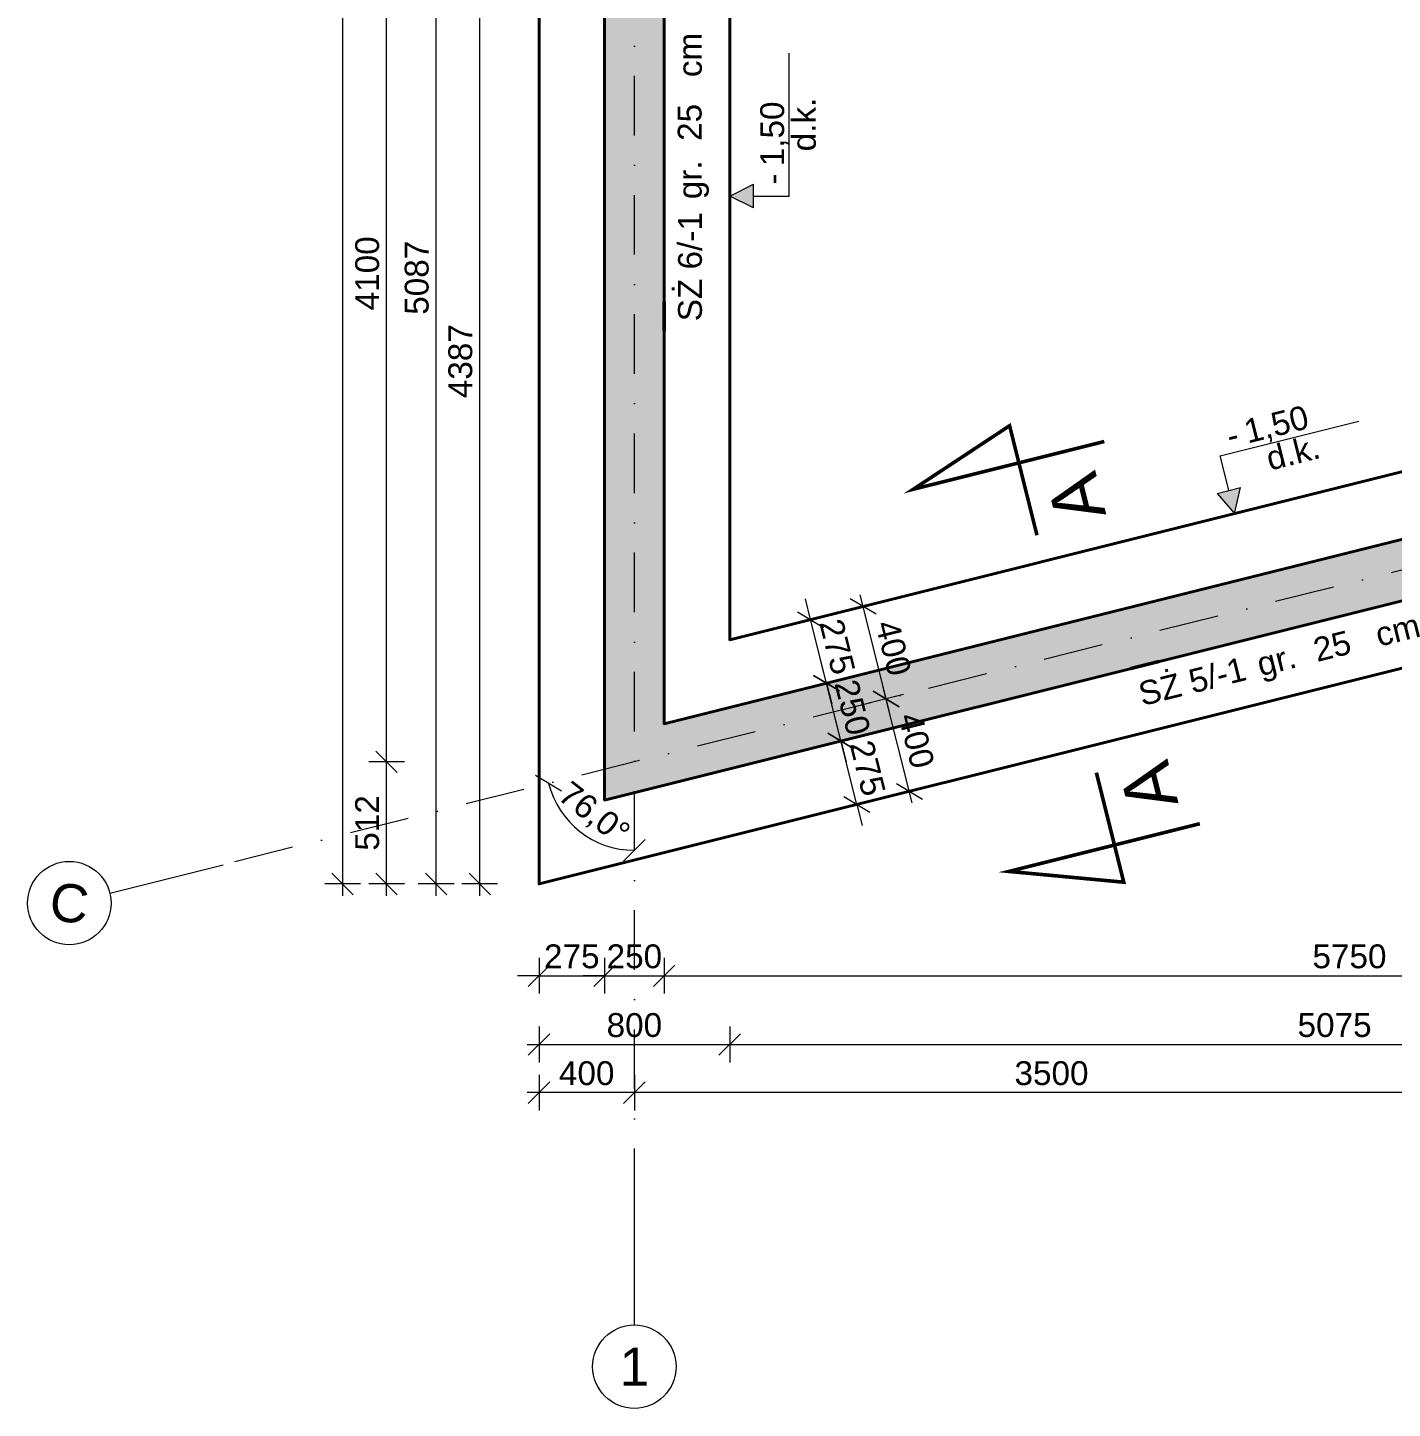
# Model space of a CAD drawing. Header units: millimetres. Extents: x -21220 to 1756793, y -806857 to 86733.
# Drawn here: x 54354 to 60079, y 7627 to 13421 of the extents above; entities that cross this region are included whole.
import ezdxf
from ezdxf.enums import TextEntityAlignment as Align

# ---------------------------------------------------------------- set-up
doc = ezdxf.new("R2010")
doc.units = ezdxf.units.MM
doc.header["$LTSCALE"] = 10
doc.linetypes.add('DASHDOT', pattern=[1, 0.5, -0.25, 0, -0.25])
doc.layers.get('Defpoints').update_dxf_attribs({"color": 2, "lineweight": 50})
for name, color, linetype, lineweight in [('G-Bloki', 221, 'Continuous', 5), ('G-Cienka', 4, 'Continuous', 9), ('G-Elementy konstrukcyjne', 1, 'Continuous', 40), ('G-Kreskowanie', 9, 'Continuous', 5), ('G-Opisy', 2, 'Continuous', 18), ('G-Osie', 6, 'DASHDOT', 9), ('G-Wymiary', 4, 'Continuous', 9)]:
    doc.layers.add(name, color=color, linetype=linetype, lineweight=lineweight)
doc.styles.add('Arial-GG', font='arial.ttf')
doc.dimstyles.new('W-1 do 50-GG mm', dxfattribs={"dimscale": 50, "dimtxt": 2, "dimasz": 1.8, "dimexe": 1.5, "dimexo": 0, "dimgap": 0.6, "dimtad": 1, "dimdec": 1, "dimrnd": 1, "dimtxsty": 'Arial-GG', "dimblk": 'OBLIQUE', "dimcen": 0, "dimdle": 1, "dimclrd": 4, "dimclre": 4, "dimclrt": 7, "dimadec": 1, "dimazin": 0, "dimtfac": 1, "dimtdec": 1, "dimtix": 1, "dimtmove": 0, "dimatfit": 2, "dimfxl": 1.5, "dimfxlon": 1, "dimlwd": -1, "dimlwe": -1, "dimarcsym": 0})

# ---------------------------------------------------------------- blocks, each defined once
blk = doc.blocks.new('*U569')
at = {"layer": 'G-Cienka', "ltscale": 0.8}
blk.add_lwpolyline([(490.2, 0), (0, 0)], dxfattribs=at)
blk.add_circle((665.2, 0), 175, dxfattribs=at)
at = {"layer": 'G-Opisy', "ltscale": 0.8, "style": 'Arial-GG'}
blk.add_attdef('OS', text='', height=160, rotation=90, dxfattribs=at).set_placement((665.2, 0), align=Align.MIDDLE_CENTER)
blk = doc.blocks.new('*U570')
at = {"layer": 'G-Cienka', "ltscale": 0.8}
blk.add_lwpolyline([(-475.6, -118.9), (0, 0)], dxfattribs=at)
blk.add_circle((-645.4, -161.3), 175, dxfattribs=at)
at = {"layer": 'G-Opisy', "ltscale": 0.8, "style": 'Arial-GG'}
blk.add_attdef('OS', text='', height=160, rotation=353.37653, dxfattribs=at).set_placement((-645.4, -161.3), align=Align.MIDDLE_CENTER)
blk = doc.blocks.new('*U577')
at = {"layer": 'G-Opisy'}
blk.add_hatch(color=256, dxfattribs=at).paths.add_polyline_path([(-72.8, 84.9), (0, 0), (24.3, 109.1), (-24.3, 97)])
for p, q in [((-60.6, 242.5), (521.5, 388.1)), ((-72.8, 84.9), (24.3, 109.1)), ((-97, -24.3), (97, 24.3))]:
    blk.add_line(p, q, dxfattribs=at)
at = {"layer": 'G-Opisy', "ltscale": 0.04}
for points in [[(-24.3, 97), (-48.5, 194), (-60.6, 242.5)], [(-72.8, 84.9), (0, 0), (24.3, 109.1)]]:
    blk.add_lwpolyline(points, dxfattribs=at)
at = {"layer": 'G-Opisy', "ltscale": 2, "style": 'Arial-GG'}
for tag, p in [('RZEDNA', (43, 342.4)), ('ZNAK', (-31.4, 323.8))]:
    blk.add_attdef(tag, text='', height=100, rotation=14.03624, dxfattribs=at).set_placement(p, align=Align.MIDDLE_LEFT)
blk.add_attdef('POLOZENIE', text='', height=100, rotation=14.03624, dxfattribs=at).set_placement((245.2, 256), align=Align.MIDDLE_CENTER)
blk = doc.blocks.new('*U576')
at = {"layer": 'G-Opisy'}
blk.add_hatch(color=256, dxfattribs=at).paths.add_polyline_path([(100, -50), (0, 0), (100, 50), (100, 0)])
for p, q in [((250, 0), (250, 600)), ((0, -100), (0, 100)), ((100, -50), (100, 50))]:
    blk.add_line(p, q, dxfattribs=at)
at = {"layer": 'G-Opisy', "ltscale": 0.04}
for points in [[(100, -50), (0, 0), (100, 50)], [(100, 0), (200, 0), (250, 0)]]:
    blk.add_lwpolyline(points, dxfattribs=at)
at = {"layer": 'G-Opisy', "ltscale": 2, "style": 'Arial-GG'}
for tag, p in [('RZEDNA', (178.2, 124.7)), ('ZNAK', (178.2, 48.1))]:
    blk.add_attdef(tag, text='', height=100, rotation=90, dxfattribs=at).set_placement(p, align=Align.MIDDLE_LEFT)
blk.add_attdef('POLOZENIE', text='', height=100, rotation=90, dxfattribs=at).set_placement((311.1, 300), align=Align.MIDDLE_CENTER)
blk = doc.blocks.new('*U582')
at = {"ltscale": 2}
blk.add_point((0, 0), dxfattribs=at)
at = {"layer": 'Defpoints'}
blk.add_lwpolyline([(0, 380.1), (0, 259.7)], dxfattribs=at)
at = {"layer": 'G-Opisy', "insert": (-123, -521.8), "char_height": 100, "width": 2920.171, "attachment_point": 5, "rotation": 270, "style": 'Arial-GG'}
blk.add_mtext('gr.         cm', dxfattribs=at)
at = {"layer": 'G-Opisy', "ltscale": 2, "style": 'Arial-GG'}
blk.add_attdef('NAZWA', text='', height=100, rotation=270, dxfattribs=at).set_placement((-158.3, -118.4), align=Align.RIGHT)
blk.add_attdef('GR', text='', height=100, rotation=270, dxfattribs=at).set_placement((-157, -494.8), align=Align.CENTER)
blk = doc.blocks.new('_Oblique')
at = {"color": 0, "linetype": 'ByBlock', "lineweight": -2}
blk.add_line((-0.5, -0.5), (0.5, 0.5), dxfattribs=at)
blk = doc.blocks.new('*D806')
at = {"layer": 'Defpoints', "color": 0, "ltscale": 0.8}
for p in [(56774, 10179.6), (56499, 9827.4), (56774, 9442.3)]:
    blk.add_point(p, dxfattribs=at)
at = {"layer": 'G-Wymiary', "color": 4, "ltscale": 2}
for p, q in [((56499, 9517.3), (56499, 9367.3)), ((56774, 9517.3), (56774, 9367.3)), ((56499, 9442.3), (56409, 9442.3)), ((56499, 9442.3), (56774, 9442.3)), ((56774, 9442.3), (56864, 9442.3))]:
    blk.add_line(p, q, dxfattribs=at)
at = {"layer": 'G-Wymiary', "color": 4, "ltscale": 0.8, "xscale": 90, "yscale": 90, "zscale": 90}
blk.add_blockref('_Oblique', (56499, 9442.3), dxfattribs=at)
at = {"layer": 'G-Wymiary', "color": 4, "ltscale": 0.8, "xscale": 90, "yscale": 90, "zscale": 90, "rotation": 180}
blk.add_blockref('_Oblique', (56774, 9442.3), dxfattribs=at)
at = {"layer": 'G-Wymiary', "color": 7, "ltscale": 0.8, "insert": (56636.5, 9523.3), "char_height": 100, "attachment_point": 5, "style": 'Arial-GG'}
blk.add_mtext('275', dxfattribs=at)
blk = doc.blocks.new('*D807')
at = {"layer": 'Defpoints', "color": 0, "ltscale": 0.8}
for p in [(57024, 10499.8), (56774, 10179.6), (57024, 9442.3)]:
    blk.add_point(p, dxfattribs=at)
at = {"layer": 'G-Wymiary', "color": 4, "ltscale": 2}
for p, q in [((56774, 9517.3), (56774, 9367.3)), ((57024, 9517.3), (57024, 9367.3)), ((56774, 9442.3), (56684, 9442.3)), ((56774, 9442.3), (57024, 9442.3)), ((57024, 9442.3), (57114, 9442.3))]:
    blk.add_line(p, q, dxfattribs=at)
at = {"layer": 'G-Wymiary', "color": 4, "ltscale": 0.8, "xscale": 90, "yscale": 90, "zscale": 90}
blk.add_blockref('_Oblique', (56774, 9442.3), dxfattribs=at)
at = {"layer": 'G-Wymiary', "color": 4, "ltscale": 0.8, "xscale": 90, "yscale": 90, "zscale": 90, "rotation": 180}
blk.add_blockref('_Oblique', (57024, 9442.3), dxfattribs=at)
at = {"layer": 'G-Wymiary', "color": 7, "ltscale": 0.8, "insert": (56899, 9523.3), "char_height": 100, "attachment_point": 5, "style": 'Arial-GG'}
blk.add_mtext('250', dxfattribs=at)
blk = doc.blocks.new('*D808')
at = {"layer": 'Defpoints', "color": 0, "ltscale": 0.8}
for p in [(62774, 11937.3), (57024, 10499.8), (62774, 9442.3)]:
    blk.add_point(p, dxfattribs=at)
at = {"layer": 'G-Wymiary', "color": 4, "ltscale": 2}
for p, q in [((57024, 9517.3), (57024, 9367.3)), ((62774, 9517.3), (62774, 9367.3)), ((56974, 9442.3), (62824, 9442.3))]:
    blk.add_line(p, q, dxfattribs=at)
at = {"layer": 'G-Wymiary', "color": 4, "ltscale": 0.8, "xscale": 90, "yscale": 90, "zscale": 90, "rotation": 180}
blk.add_blockref('_Oblique', (57024, 9442.3), dxfattribs=at)
at = {"layer": 'G-Wymiary', "color": 4, "ltscale": 0.8, "xscale": 90, "yscale": 90, "zscale": 90}
blk.add_blockref('_Oblique', (62774, 9442.3), dxfattribs=at)
at = {"layer": 'G-Wymiary', "color": 7, "ltscale": 0.8, "insert": (59899, 9523.3), "char_height": 100, "attachment_point": 5, "style": 'Arial-GG'}
blk.add_mtext('5750', dxfattribs=at)
blk = doc.blocks.new('*D814')
at = {"layer": 'Defpoints', "color": 0, "ltscale": 0.8}
for p in [(57299, 10852), (56499, 9827.4), (57299, 9153.9)]:
    blk.add_point(p, dxfattribs=at)
at = {"layer": 'G-Wymiary', "color": 4, "ltscale": 2}
for p, q in [((56499, 9228.9), (56499, 9078.9)), ((57299, 9228.9), (57299, 9078.9)), ((56449, 9153.9), (57349, 9153.9))]:
    blk.add_line(p, q, dxfattribs=at)
at = {"layer": 'G-Wymiary', "color": 4, "ltscale": 0.8, "xscale": 90, "yscale": 90, "zscale": 90, "rotation": 180}
blk.add_blockref('_Oblique', (56499, 9153.9), dxfattribs=at)
at = {"layer": 'G-Wymiary', "color": 4, "ltscale": 0.8, "xscale": 90, "yscale": 90, "zscale": 90}
blk.add_blockref('_Oblique', (57299, 9153.9), dxfattribs=at)
at = {"layer": 'G-Wymiary', "color": 7, "ltscale": 0.8, "insert": (56899, 9234.9), "char_height": 100, "attachment_point": 5, "style": 'Arial-GG'}
blk.add_mtext('800', dxfattribs=at)
blk = doc.blocks.new('*D815')
at = {"layer": 'Defpoints', "color": 0, "ltscale": 0.8}
for p in [(62374, 12249.6), (57299, 10852), (62374, 9153.9)]:
    blk.add_point(p, dxfattribs=at)
at = {"layer": 'G-Wymiary', "color": 4, "ltscale": 2}
for p, q in [((57299, 9228.9), (57299, 9078.9)), ((62374, 9228.9), (62374, 9078.9)), ((57249, 9153.9), (62424, 9153.9))]:
    blk.add_line(p, q, dxfattribs=at)
at = {"layer": 'G-Wymiary', "color": 4, "ltscale": 0.8, "xscale": 90, "yscale": 90, "zscale": 90, "rotation": 180}
blk.add_blockref('_Oblique', (57299, 9153.9), dxfattribs=at)
at = {"layer": 'G-Wymiary', "color": 4, "ltscale": 0.8, "xscale": 90, "yscale": 90, "zscale": 90}
blk.add_blockref('_Oblique', (62374, 9153.9), dxfattribs=at)
at = {"layer": 'G-Wymiary', "color": 7, "ltscale": 0.8, "insert": (59836.5, 9234.9), "char_height": 100, "attachment_point": 5, "style": 'Arial-GG'}
blk.add_mtext('5075', dxfattribs=at)
blk = doc.blocks.new('*D822')
at = {"layer": 'Defpoints', "color": 0, "ltscale": 0.8}
for p in [(60399, 10673.6), (56899, 9798.6), (56899, 8951.9)]:
    blk.add_point(p, dxfattribs=at)
at = {"layer": 'G-Wymiary', "color": 4, "ltscale": 2}
for p, q in [((56899, 9026.9), (56899, 8876.9)), ((60399, 9026.9), (60399, 8876.9)), ((60449, 8951.9), (56849, 8951.9))]:
    blk.add_line(p, q, dxfattribs=at)
at = {"layer": 'G-Wymiary', "color": 4, "ltscale": 0.8, "xscale": 90, "yscale": 90, "zscale": 90, "rotation": 180}
blk.add_blockref('_Oblique', (56899, 8951.9), dxfattribs=at)
at = {"layer": 'G-Wymiary', "color": 4, "ltscale": 0.8, "xscale": 90, "yscale": 90, "zscale": 90}
blk.add_blockref('_Oblique', (60399, 8951.9), dxfattribs=at)
at = {"layer": 'G-Wymiary', "color": 7, "ltscale": 0.8, "insert": (58649, 9033), "char_height": 100, "attachment_point": 5, "style": 'Arial-GG'}
blk.add_mtext('3500', dxfattribs=at)
blk = doc.blocks.new('*D823')
at = {"layer": 'Defpoints', "color": 0, "ltscale": 0.8}
for p in [(56499, 9827.4), (56899, 9798.6), (56499, 8951.9)]:
    blk.add_point(p, dxfattribs=at)
at = {"layer": 'G-Wymiary', "color": 4, "ltscale": 2}
for p, q in [((56499, 9026.9), (56499, 8876.9)), ((56899, 9026.9), (56899, 8876.9)), ((56949, 8951.9), (56449, 8951.9))]:
    blk.add_line(p, q, dxfattribs=at)
at = {"layer": 'G-Wymiary', "color": 4, "ltscale": 0.8, "xscale": 90, "yscale": 90, "zscale": 90, "rotation": 180}
blk.add_blockref('_Oblique', (56499, 8951.9), dxfattribs=at)
at = {"layer": 'G-Wymiary', "color": 4, "ltscale": 0.8, "xscale": 90, "yscale": 90, "zscale": 90}
blk.add_blockref('_Oblique', (56899, 8951.9), dxfattribs=at)
at = {"layer": 'G-Wymiary', "color": 7, "ltscale": 0.8, "insert": (56699, 9033), "char_height": 100, "attachment_point": 5, "style": 'Arial-GG'}
blk.add_mtext('400', dxfattribs=at)
blk = doc.blocks.new('*D824')
at = {"layer": 'Defpoints', "color": 0, "ltscale": 0.8}
for p in [(58558.4, 10625.7), (57765.8, 10427.6), (58625.1, 10358.9)]:
    blk.add_point(p, dxfattribs=at)
at = {"layer": 'G-Wymiary', "color": 4, "ltscale": 2}
for p, q in [((57765.8, 10427.6), (57743.9, 10514.9)), ((57838.5, 10445.8), (57693, 10409.4)), ((57832.4, 10160.8), (57765.8, 10427.6)), ((57905.2, 10179), (57759.7, 10142.6)), ((57832.4, 10160.8), (57854.3, 10073.5))]:
    blk.add_line(p, q, dxfattribs=at)
at = {"layer": 'G-Wymiary', "color": 4, "ltscale": 0.8, "xscale": 90, "yscale": 90, "zscale": 90}
for p, rotation in [((57765.8, 10427.6), 284.0362434679029), ((57832.4, 10160.8), 104.0362434679029)]:
    blk.add_blockref('_Oblique', p, dxfattribs=dict(at, rotation=rotation))
at = {"layer": 'G-Wymiary', "color": 7, "ltscale": 0.8, "insert": (57877.7, 10313.8), "char_height": 100, "attachment_point": 5, "rotation": 284.03624, "style": 'Arial-GG'}
blk.add_mtext('275', dxfattribs=at)
blk = doc.blocks.new('*D825')
at = {"layer": 'Defpoints', "color": 0, "ltscale": 0.8}
for p in [(58324, 10824.8), (57705.1, 10670.1), (58558.4, 10625.7)]:
    blk.add_point(p, dxfattribs=at)
at = {"layer": 'G-Wymiary', "color": 4, "ltscale": 2}
for p, q in [((57705.1, 10670.1), (57683.3, 10757.4)), ((57777.9, 10688.3), (57632.4, 10651.9)), ((57765.8, 10427.6), (57705.1, 10670.1)), ((57838.5, 10445.8), (57693, 10409.4)), ((57765.8, 10427.6), (57787.6, 10340.3))]:
    blk.add_line(p, q, dxfattribs=at)
at = {"layer": 'G-Wymiary', "color": 4, "ltscale": 0.8, "xscale": 90, "yscale": 90, "zscale": 90}
for p, rotation in [((57705.1, 10670.1), 284.0362434728058), ((57765.8, 10427.6), 104.0362434728058)]:
    blk.add_blockref('_Oblique', p, dxfattribs=dict(at, rotation=rotation))
at = {"layer": 'G-Wymiary', "color": 7, "ltscale": 0.8, "insert": (57814.1, 10568.5), "char_height": 100, "attachment_point": 5, "rotation": 284.03624, "style": 'Arial-GG'}
blk.add_mtext('250', dxfattribs=at)
blk = doc.blocks.new('*D826')
at = {"layer": 'Defpoints', "color": 0, "ltscale": 0.8}
for p in [(57638.4, 10936.9), (57299, 10852), (58324, 10824.8)]:
    blk.add_point(p, dxfattribs=at)
at = {"layer": 'G-Wymiary', "color": 4, "ltscale": 2}
for p, q in [((57638.4, 10936.9), (57616.6, 11024.2)), ((57565.7, 10918.7), (57711.2, 10955.1)), ((57705.1, 10670.1), (57638.4, 10936.9)), ((57777.9, 10688.3), (57632.4, 10651.9)), ((57705.1, 10670.1), (57726.9, 10582.8))]:
    blk.add_line(p, q, dxfattribs=at)
at = {"layer": 'G-Wymiary', "color": 4, "ltscale": 0.8, "xscale": 90, "yscale": 90, "zscale": 90}
for p, rotation in [((57638.4, 10936.9), 284.0362434728054), ((57705.1, 10670.1), 104.0362434728054)]:
    blk.add_blockref('_Oblique', p, dxfattribs=dict(at, rotation=rotation))
at = {"layer": 'G-Wymiary', "color": 7, "ltscale": 0.8, "insert": (57750.4, 10823.2), "char_height": 100, "attachment_point": 5, "rotation": 284.03624, "style": 'Arial-GG'}
blk.add_mtext('275', dxfattribs=at)
blk = doc.blocks.new('*D827')
at = {"layer": 'Defpoints', "color": 0, "ltscale": 0.8}
for p in [(57955.6, 10603.9), (58044.8, 10626.2), (58141.8, 10238.1)]:
    blk.add_point(p, dxfattribs=at)
at = {"layer": 'G-Wymiary', "color": 4, "ltscale": 2}
for p, q in [((58028.3, 10622.1), (57882.8, 10585.7)), ((58064.7, 10167.3), (57943.4, 10652.4)), ((58125.3, 10234), (57979.8, 10197.6))]:
    blk.add_line(p, q, dxfattribs=at)
at = {"layer": 'G-Wymiary', "color": 4, "ltscale": 0.8, "xscale": 90, "yscale": 90, "zscale": 90}
for p, rotation in [((57955.6, 10603.9), 104.0362434679143), ((58052.6, 10215.8), 284.0362434679143)]:
    blk.add_blockref('_Oblique', p, dxfattribs=dict(at, rotation=rotation))
at = {"layer": 'G-Wymiary', "color": 7, "ltscale": 0.8, "insert": (58082.7, 10429.5), "char_height": 100, "attachment_point": 5, "rotation": 284.03624, "style": 'Arial-GG'}
blk.add_mtext('400', dxfattribs=at)
blk = doc.blocks.new('*D828')
at = {"layer": 'Defpoints', "color": 0, "ltscale": 0.8}
for p in [(57858.6, 10991.9), (57299, 10852), (58044.8, 10626.2)]:
    blk.add_point(p, dxfattribs=at)
at = {"layer": 'G-Wymiary', "color": 4, "ltscale": 2}
for p, q in [((57785.8, 10973.7), (57931.3, 11010.1)), ((57967.7, 10555.4), (57846.4, 11040.4)), ((58028.3, 10622.1), (57882.8, 10585.7))]:
    blk.add_line(p, q, dxfattribs=at)
at = {"layer": 'G-Wymiary', "color": 4, "ltscale": 0.8, "xscale": 90, "yscale": 90, "zscale": 90}
for p, rotation in [((57858.6, 10991.9), 104.0362434728051), ((57955.6, 10603.9), 284.0362434728051)]:
    blk.add_blockref('_Oblique', p, dxfattribs=dict(at, rotation=rotation))
at = {"layer": 'G-Wymiary', "color": 7, "ltscale": 0.8, "insert": (57985.7, 10817.6), "char_height": 100, "attachment_point": 5, "rotation": 284.03624, "style": 'Arial-GG'}
blk.add_mtext('400', dxfattribs=at)
blk = doc.blocks.new('*U616')
at = {"ltscale": 2}
blk.add_point((0, 0), dxfattribs=at)
at = {"layer": 'Defpoints'}
blk.add_lwpolyline([(0, 380.1), (0, 259.7)], dxfattribs=at)
at = {"layer": 'G-Opisy', "insert": (-129.3, -488.5), "char_height": 100, "width": 2920.171, "attachment_point": 5, "rotation": 270, "style": 'Arial-GG'}
blk.add_mtext('gr.         cm', dxfattribs=at)
at = {"layer": 'G-Opisy', "ltscale": 2, "style": 'Arial-GG'}
blk.add_attdef('NAZWA', text='', height=100, rotation=270, dxfattribs=at).set_placement((-164.6, -85.2), align=Align.RIGHT)
blk.add_attdef('GR', text='', height=100, rotation=270, dxfattribs=at).set_placement((-163.3, -461.5), align=Align.CENTER)
blk = doc.blocks.new('*D829')
at = {"layer": 'Defpoints', "color": 0, "ltscale": 0.8}
for p in [(56250.5, 14214.7), (56774, 14214.7), (56499, 9827.4)]:
    blk.add_point(p, dxfattribs=at)
at = {"layer": 'G-Wymiary', "color": 4, "ltscale": 2}
for p, q in [((56250.5, 9777.4), (56250.5, 14264.7)), ((56325.5, 14214.7), (56175.5, 14214.7)), ((56325.5, 9827.4), (56175.5, 9827.4))]:
    blk.add_line(p, q, dxfattribs=at)
at = {"layer": 'G-Wymiary', "color": 4, "ltscale": 0.8, "xscale": 90, "yscale": 90, "zscale": 90}
for p, rotation in [((56250.5, 14214.7), 90), ((56250.5, 9827.4), 270)]:
    blk.add_blockref('_Oblique', p, dxfattribs=dict(at, rotation=rotation))
at = {"layer": 'G-Wymiary', "color": 7, "ltscale": 0.8, "insert": (56169.4, 12021.1), "char_height": 100, "attachment_point": 5, "rotation": 90, "style": 'Arial-GG'}
blk.add_mtext('4387', dxfattribs=at)
blk = doc.blocks.new('*D832')
at = {"layer": 'Defpoints', "color": 0, "ltscale": 0.8}
for p in [(56067.4, 14914.7), (56636.5, 14914.7), (56499, 9827.4)]:
    blk.add_point(p, dxfattribs=at)
at = {"layer": 'G-Wymiary', "color": 4, "ltscale": 2}
for p, q in [((56067.4, 9777.4), (56067.4, 14964.7)), ((56142.4, 14914.7), (55992.4, 14914.7)), ((56142.4, 9827.4), (55992.4, 9827.4))]:
    blk.add_line(p, q, dxfattribs=at)
at = {"layer": 'G-Wymiary', "color": 4, "ltscale": 0.8, "xscale": 90, "yscale": 90, "zscale": 90}
for p, rotation in [((56067.4, 14914.7), 90), ((56067.4, 9827.4), 270)]:
    blk.add_blockref('_Oblique', p, dxfattribs=dict(at, rotation=rotation))
at = {"layer": 'G-Wymiary', "color": 7, "ltscale": 0.8, "insert": (55986.4, 12371.1), "char_height": 100, "attachment_point": 5, "rotation": 90, "style": 'Arial-GG'}
blk.add_mtext('5087', dxfattribs=at)
blk = doc.blocks.new('*D836')
at = {"layer": 'Defpoints', "color": 0, "ltscale": 0.8}
for p in [(55859.6, 10339.7), (56899, 10339.7), (56499, 9827.4)]:
    blk.add_point(p, dxfattribs=at)
at = {"layer": 'G-Wymiary', "color": 4, "ltscale": 2}
for p, q in [((55859.6, 9777.4), (55859.6, 10389.7)), ((55934.6, 10339.7), (55784.6, 10339.7)), ((55934.6, 9827.4), (55784.6, 9827.4))]:
    blk.add_line(p, q, dxfattribs=at)
at = {"layer": 'G-Wymiary', "color": 4, "ltscale": 0.8, "xscale": 90, "yscale": 90, "zscale": 90}
for p, rotation in [((55859.6, 10339.7), 90), ((55859.6, 9827.4), 270)]:
    blk.add_blockref('_Oblique', p, dxfattribs=dict(at, rotation=rotation))
at = {"layer": 'G-Wymiary', "color": 7, "ltscale": 0.8, "insert": (55778.6, 10083.6), "char_height": 100, "attachment_point": 5, "rotation": 90, "style": 'Arial-GG'}
blk.add_mtext('512', dxfattribs=at)
blk = doc.blocks.new('*D837')
at = {"layer": 'Defpoints', "color": 0, "ltscale": 0.8}
for p in [(55859.6, 14439.7), (56901.8, 14439.7), (56899, 10339.7)]:
    blk.add_point(p, dxfattribs=at)
at = {"layer": 'G-Wymiary', "color": 4, "ltscale": 2}
for p, q in [((55859.6, 10289.7), (55859.6, 14489.7)), ((55934.6, 14439.7), (55784.6, 14439.7)), ((55934.6, 10339.7), (55784.6, 10339.7))]:
    blk.add_line(p, q, dxfattribs=at)
at = {"layer": 'G-Wymiary', "color": 4, "ltscale": 0.8, "xscale": 90, "yscale": 90, "zscale": 90}
for p, rotation in [((55859.6, 14439.7), 90), ((55859.6, 10339.7), 270)]:
    blk.add_blockref('_Oblique', p, dxfattribs=dict(at, rotation=rotation))
at = {"layer": 'G-Wymiary', "color": 7, "ltscale": 0.8, "insert": (55778.6, 12389.7), "char_height": 100, "attachment_point": 5, "rotation": 90, "style": 'Arial-GG'}
blk.add_mtext('4100', dxfattribs=at)
blk = doc.blocks.new('*D840')
at = {"layer": 'Defpoints', "color": 0, "ltscale": 0.8}
for p in [(56499, 17739.7), (55674.9, 9827.4), (56499, 9827.4)]:
    blk.add_point(p, dxfattribs=at)
at = {"layer": 'G-Wymiary', "color": 4, "ltscale": 2}
for p, q in [((55674.9, 17789.7), (55674.9, 9777.4)), ((55749.9, 17739.7), (55599.9, 17739.7)), ((55749.9, 9827.4), (55599.9, 9827.4))]:
    blk.add_line(p, q, dxfattribs=at)
at = {"layer": 'G-Wymiary', "color": 4, "ltscale": 0.8, "xscale": 90, "yscale": 90, "zscale": 90}
for p, rotation in [((55674.9, 17739.7), 90), ((55674.9, 9827.4), 270)]:
    blk.add_blockref('_Oblique', p, dxfattribs=dict(at, rotation=rotation))
at = {"layer": 'G-Wymiary', "color": 7, "ltscale": 0.8, "insert": (55593.8, 13783.6), "char_height": 100, "attachment_point": 5, "rotation": 90, "style": 'Arial-GG'}
blk.add_mtext('7912', dxfattribs=at)
blk = doc.blocks.new('*D841')
at = {"layer": 'Defpoints', "color": 0, "ltscale": 0.8}
for p in [(56899, 19064.7), (66624, 12771), (56612.2, 10104.5), (55174, 9908.5), (56899, 8467.3)]:
    blk.add_point(p, dxfattribs=at)
at = {"layer": 'G-Wymiary', "color": 4, "ltscale": 2}
blk.add_arc((56899, 10339.7), 370.9, 194.03624, 270, dxfattribs=at)
at = {"layer": 'G-Wymiary', "color": 4, "ltscale": 0.8, "xscale": 90, "yscale": 90, "zscale": 90, "rotation": 104.0362434679265}
blk.add_blockref('_Oblique', (56539.2, 10249.8), dxfattribs=at)
at = {"layer": 'G-Wymiary', "color": 4, "ltscale": 0.8, "xscale": 90, "yscale": 90, "zscale": 90}
blk.add_blockref('_Oblique', (56899, 9968.9), dxfattribs=at)
at = {"layer": 'G-Wymiary', "color": 7, "ltscale": 0.8, "insert": (56726.2, 10118.4), "char_height": 100, "attachment_point": 5, "rotation": 322.01812, "style": 'Arial-GG'}
blk.add_mtext('76,0%%d', dxfattribs=at)
blk = doc.blocks.new('*D860')
at = {"layer": 'Defpoints', "color": 0, "ltscale": 0.8}
for p in [(65024, 14214.7), (65550, 14214.7), (56499, 9827.4)]:
    blk.add_point(p, dxfattribs=at)
at = {"layer": 'G-Wymiary', "color": 4, "ltscale": 2}
for p, q in [((65550, 9777.4), (65550, 14264.7)), ((65475, 14214.7), (65625, 14214.7)), ((65475, 9827.4), (65625, 9827.4))]:
    blk.add_line(p, q, dxfattribs=at)
at = {"layer": 'G-Wymiary', "color": 4, "ltscale": 0.8, "xscale": 90, "yscale": 90, "zscale": 90}
for p, rotation in [((65550, 14214.7), 90), ((65550, 9827.4), 270)]:
    blk.add_blockref('_Oblique', p, dxfattribs=dict(at, rotation=rotation))
at = {"layer": 'G-Wymiary', "color": 7, "ltscale": 0.8, "insert": (65468.9, 12021.1), "char_height": 100, "attachment_point": 5, "rotation": 90, "style": 'Arial-GG'}
blk.add_mtext('4387', dxfattribs=at)
blk = doc.blocks.new('*D865')
at = {"layer": 'Defpoints', "color": 0, "ltscale": 0.8}
for p in [(63299, 11527.4), (65830.2, 11527.4), (56499, 9827.4)]:
    blk.add_point(p, dxfattribs=at)
at = {"layer": 'G-Wymiary', "color": 4, "ltscale": 2}
for p, q in [((65830.2, 9777.4), (65830.2, 11577.4)), ((65755.2, 11527.4), (65905.2, 11527.4)), ((65755.2, 9827.4), (65905.2, 9827.4))]:
    blk.add_line(p, q, dxfattribs=at)
at = {"layer": 'G-Wymiary', "color": 4, "ltscale": 0.8, "xscale": 90, "yscale": 90, "zscale": 90}
for p, rotation in [((65830.2, 11527.4), 90), ((65830.2, 9827.4), 270)]:
    blk.add_blockref('_Oblique', p, dxfattribs=dict(at, rotation=rotation))
at = {"layer": 'G-Wymiary', "color": 7, "ltscale": 0.8, "insert": (65749.1, 10677.4), "char_height": 100, "attachment_point": 5, "rotation": 90, "style": 'Arial-GG'}
blk.add_mtext('1700', dxfattribs=at)
blk = doc.blocks.new('*D873')
at = {"layer": 'Defpoints', "color": 0, "ltscale": 0.8}
for p in [(62899, 11839.7), (56899, 10339.7), (66045, 10339.7)]:
    blk.add_point(p, dxfattribs=at)
at = {"layer": 'G-Wymiary', "color": 4, "ltscale": 2}
for p, q in [((66045, 11889.7), (66045, 10289.7)), ((65970, 11839.7), (66120, 11839.7)), ((65970, 10339.7), (66120, 10339.7))]:
    blk.add_line(p, q, dxfattribs=at)
at = {"layer": 'G-Wymiary', "color": 4, "ltscale": 0.8, "xscale": 90, "yscale": 90, "zscale": 90}
for p, rotation in [((66045, 11839.7), 90), ((66045, 10339.7), 270)]:
    blk.add_blockref('_Oblique', p, dxfattribs=dict(at, rotation=rotation))
at = {"layer": 'G-Wymiary', "color": 7, "ltscale": 0.8, "insert": (65963.9, 11089.7), "char_height": 100, "attachment_point": 5, "rotation": 90, "style": 'Arial-GG'}
blk.add_mtext('1500', dxfattribs=at)
blk = doc.blocks.new('*D874')
at = {"layer": 'Defpoints', "color": 0, "ltscale": 0.8}
for p in [(56899, 10339.7), (56499, 9827.4), (66045, 9827.4)]:
    blk.add_point(p, dxfattribs=at)
at = {"layer": 'G-Wymiary', "color": 4, "ltscale": 2}
for p, q in [((66045, 10389.7), (66045, 9777.4)), ((65970, 10339.7), (66120, 10339.7)), ((65970, 9827.4), (66120, 9827.4))]:
    blk.add_line(p, q, dxfattribs=at)
at = {"layer": 'G-Wymiary', "color": 4, "ltscale": 0.8, "xscale": 90, "yscale": 90, "zscale": 90}
for p, rotation in [((66045, 10339.7), 90), ((66045, 9827.4), 270)]:
    blk.add_blockref('_Oblique', p, dxfattribs=dict(at, rotation=rotation))
at = {"layer": 'G-Wymiary', "color": 7, "ltscale": 0.8, "insert": (65963.9, 10083.6), "char_height": 100, "attachment_point": 5, "rotation": 90, "style": 'Arial-GG'}
blk.add_mtext('512', dxfattribs=at)
blk = doc.blocks.new('*D875')
at = {"layer": 'Defpoints', "color": 0, "ltscale": 0.8}
for p in [(62899, 19064.7), (66624, 12771), (63315, 11238.5), (55174, 9908.5), (62899, 8467.3)]:
    blk.add_point(p, dxfattribs=at)
at = {"layer": 'G-Wymiary', "color": 4, "ltscale": 2}
blk.add_arc((62899, 11839.7), 731.1, 270, 14.03624, dxfattribs=at)
at = {"layer": 'G-Wymiary', "color": 4, "ltscale": 0.8, "xscale": 90, "yscale": 90, "zscale": 90}
for p, rotation in [((63608.3, 12017.1), 104.0362434679265), ((62899, 11108.6), 180)]:
    blk.add_blockref('_Oblique', p, dxfattribs=dict(at, rotation=rotation))
at = {"layer": 'G-Wymiary', "color": 7, "ltscale": 0.8, "insert": (63404.3, 11445.2), "char_height": 100, "attachment_point": 5, "rotation": 52.01812, "style": 'Arial-GG'}
blk.add_mtext('104,0%%d', dxfattribs=at)
blk = doc.blocks.new('*U730')
at = {"layer": 'G-Opisy', "const_width": 15}
blk.add_lwpolyline([(358.1, 89.5), (-443.1, -110.8), (39, -156), (-75.9, 303.6)], dxfattribs=at)
at = {"layer": 'G-Opisy', "style": 'Arial-GG'}
blk.add_attdef('OZNACZENIE_PRZEKROJU', text='', height=210, rotation=104.03624, dxfattribs=at).set_placement((143.4, 244, -15), align=Align.MIDDLE_CENTER)
blk = doc.blocks.new('*U731')
at = {"layer": 'G-Opisy', "const_width": 15}
blk.add_lwpolyline([(358.1, 89.5), (-443.1, -110.8), (-39, 156), (75.9, -303.6)], dxfattribs=at)
at = {"layer": 'G-Opisy', "style": 'Arial-GG'}
blk.add_attdef('OZNACZENIE_PRZEKROJU', text='', height=210, rotation=104.03624, dxfattribs=at).set_placement((241.3, -147.8, -15), align=Align.MIDDLE_CENTER)

msp = doc.modelspace()

# ---------------------------------------------------------------- hatches: boundary and pattern name
at = {"layer": 'G-Kreskowanie', "ltscale": 2}
h = msp.add_hatch(dxfattribs=at)
h.set_pattern_fill('ANSI33', color=256, scale=500, style=0)
h.set_pattern_definition([(45, (-1455840.16, 779792.47), (-88.388348, 88.388348), []), (45, (-1455751.77, 779792.47), (-88.388348, 88.388348), [62.5, -31.25])])
h.paths.add_polyline_path([(56773.98, 14214.73), (56773.98, 10179.63), (63023.98, 11742.13), (63023.98, 14214.73), (65023.98, 14214.73), (65023.98, 17464.73), (63523.98, 17464.73), (63523.98, 17214.73), (64773.98, 17214.73), (64773.98, 14464.73), (62773.98, 14464.73), (62773.98, 11937.32), (57023.98, 10499.82), (57023.98, 14214.73)])

# ---------------------------------------------------------------- linework, layer by layer
at = {"layer": 'G-Elementy konstrukcyjne', "ltscale": 2}
for points in [[(56498.98, 17739.73), (65198.98, 17739.73), (65198.98, 13939.73), (63298.98, 13939.73), (63298.98, 11527.42), (56498.98, 9827.42)], [(57298.98, 16939.73), (64498.98, 16939.73), (64498.98, 14739.73), (62498.98, 14739.73), (62498.98, 12152.04), (57298.98, 10852.04)]]:
    msp.add_lwpolyline(points, close=True, dxfattribs=at)
msp.add_lwpolyline([(56773.98, 14214.73), (56773.98, 10179.63), (63023.98, 11742.13), (63023.98, 14214.73), (65023.98, 14214.73), (65023.98, 17464.73), (63523.98, 17464.73), (63523.98, 17214.73), (64773.98, 17214.73), (64773.98, 14464.73), (62773.98, 14464.73), (62773.98, 11937.32), (57023.98, 10499.82), (57023.98, 14214.73), (56773.98, 14214.73)], dxfattribs=at)
at = {"layer": 'G-Osie', "ltscale": 50}
for p, q in [((56898.98, 8467.32), (56898.98, 19064.73)), ((66623.98, 12770.98), (55173.98, 9908.48))]:
    msp.add_line(p, q, dxfattribs=at)

# ---------------------------------------------------------------- block references
at = {"layer": 'G-Bloki', "ltscale": 2}
for name, p, rotation, values in [('*U582', (57023.98, 12528.17), 180, {'NAZWA': 'SŻ 6/-1', 'GR': '25'}), ('*U616', (59351.02, 10823.89), 104.0362434711556, {'NAZWA': 'SŻ 5/-1', 'GR': '25'}), ('*U569', (56898.98, 8467.32), 270, {'OS': '1'})]:
    msp.add_blockref(name, p, dxfattribs=dict(at, rotation=rotation)).add_auto_attribs(values)
for name, p, values in [('*U576', (57298.98, 12714.2), {'POLOZENIE': 'd.k.', 'ZNAK': '-', 'RZEDNA': '1,50'}), ('*U577', (59416.94, 11381.53), {'POLOZENIE': 'd.k.', 'ZNAK': '-', 'RZEDNA': '1,50'}), ('*U731', (58512.22, 11594.45), {'OZNACZENIE_PRZEKROJU': 'A'}), ('*U730', (58913.09, 9990.96), {'OZNACZENIE_PRZEKROJU': 'A'}), ('*U570', (55173.98, 9908.48), {'OS': 'C'})]:
    msp.add_blockref(name, p, dxfattribs=at).add_auto_attribs(values)

# ---------------------------------------------------------------- dimensions: what is measured, and where the dimension line sits
at = {"layer": 'G-Wymiary', "ltscale": 2}
for base, line1, line2, picture, middle in [((56612.23, 10104.55), ((56898.98, 8467.32), (56898.98, 19064.73)), ((66623.98, 12770.98), (55173.98, 9908.48)), '*D841', (56726.19, 10118.43)), ((63314.98, 11238.46), ((66623.98, 12770.98), (55173.98, 9908.48)), ((62898.98, 19064.73), (62898.98, 8467.32)), '*D875', (63404.26, 11445.21))]:
    dim = msp.add_angular_dim_2l(base=base, line1=line1, line2=line2, dimstyle='W-1 do 50-GG mm', dxfattribs=at)
    dim.commit()
    dim.dimension.update_dxf_attribs({"geometry": picture, "text_midpoint": middle})
for base, p1, p2, picture, middle in [((55674.85, 9827.42), (56498.98, 17739.73), (56498.98, 9827.42), '*D840', (55593.8, 13783.57)), ((56067.44, 14914.73), (56498.98, 9827.42), (56636.48, 14914.73), '*D832', (55986.39, 12371.07)), ((56250.5, 14214.73), (56498.98, 9827.42), (56773.98, 14214.73), '*D829', (56169.41, 12021.07)), ((65549.97, 14214.73), (56498.98, 9827.42), (65023.98, 14214.73), '*D860', (65468.88, 12021.07)), ((65830.21, 11527.42), (56498.98, 9827.42), (63298.98, 11527.42), '*D865', (65749.15, 10677.42)), ((55859.61, 10339.73), (56498.98, 9827.42), (56898.98, 10339.73), '*D836', (55778.56, 10083.57))]:
    dim = msp.add_linear_dim(base=base, p1=p1, p2=p2, angle=90, dimstyle='W-1 do 50-GG mm', dxfattribs=at)
    dim.commit()
    dim.dimension.update_dxf_attribs({"geometry": picture, "text_midpoint": middle})
for base, p1, p2, angle, picture, middle in [((55859.61, 14439.73), (56898.98, 10339.73), (56901.77, 14439.73), 90, '*D837', (55778.56, 12389.73)), ((66044.98, 10339.73), (62898.98, 11839.73), (56898.98, 10339.73), 90, '*D873', (65963.93, 11089.73)), ((57858.56, 10991.93), (58044.79, 10626.18), (57298.98, 10852.04), 284.036243, '*D828', (57985.7, 10817.56)), ((57638.42, 10936.9), (58323.97, 10824.82), (57298.98, 10852.04), 284.036243, '*D826', (57750.41, 10823.16)), ((57705.12, 10670.11), (58558.4, 10625.74), (58323.97, 10824.82), 284.036243, '*D825', (57814.07, 10568.5)), ((66044.98, 9827.42), (56898.98, 10339.73), (56498.98, 9827.42), 90, '*D874', (65963.93, 10083.57))]:
    dim = msp.add_linear_dim(base=base, p1=p1, p2=p2, angle=angle, dimstyle='W-1 do 50-GG mm', override={"dimtmove": 1}, dxfattribs=at)
    dim.commit()
    dim.dimension.update_dxf_attribs({"geometry": picture, "text_midpoint": middle})
for base, p1, p2, picture, middle in [((62373.98, 9153.87), (57298.98, 10852.04), (62373.98, 12249.63), '*D815', (59836.48, 9234.93)), ((62773.98, 9442.25), (57023.98, 10499.82), (62773.98, 11937.32), '*D808', (59898.98, 9523.31)), ((56898.98, 8951.93), (60398.98, 10673.57), (56898.98, 9798.57), '*D822', (58648.98, 9033.02)), ((57023.98, 9442.25), (56773.98, 10179.63), (57023.98, 10499.82), '*D807', (56898.98, 9523.31)), ((56498.98, 8951.93), (56898.98, 9798.57), (56498.98, 9827.42), '*D823', (56698.98, 9032.99))]:
    dim = msp.add_linear_dim(base=base, p1=p1, p2=p2, dimstyle='W-1 do 50-GG mm', override={"dimtmove": 1}, dxfattribs=at)
    dim.commit()
    dim.dimension.update_dxf_attribs({"geometry": picture, "text_midpoint": middle})
for base, p2, picture, middle in [((57298.98, 9153.87), (57298.98, 10852.04), '*D814', (56898.98, 9234.93)), ((56773.98, 9442.25), (56773.98, 10179.63), '*D806', (56636.48, 9523.31))]:
    dim = msp.add_linear_dim(base=base, p1=(56498.98, 9827.42), p2=p2, dimstyle='W-1 do 50-GG mm', dxfattribs=at)
    dim.commit()
    dim.dimension.update_dxf_attribs({"geometry": picture, "text_midpoint": middle})
for p1, p2, distance, picture, middle in [((58625.1, 10358.95), (58558.4, 10625.74), 817.05, '*D824', (57877.74, 10313.84)), ((58141.8, 10238.12), (58044.79, 10626.18), 91.96, '*D827', (58082.72, 10429.51))]:
    dim = msp.add_aligned_dim(p1=p1, p2=p2, distance=distance, dimstyle='W-1 do 50-GG mm', dxfattribs=at)
    dim.commit()
    dim.dimension.update_dxf_attribs({"geometry": picture, "text_midpoint": middle})

doc.saveas('drawing.dxf')
